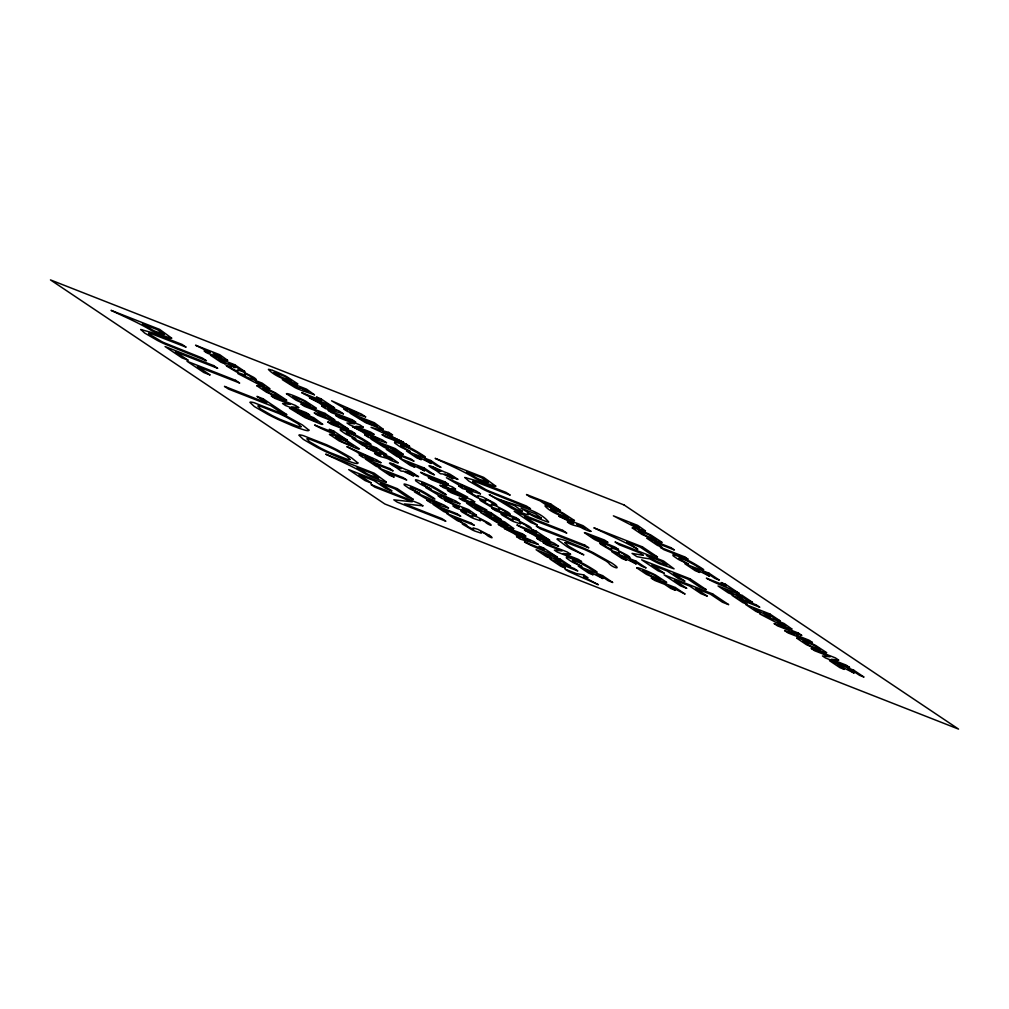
<?xml version="1.0" encoding="UTF-8"?>
<svg xmlns="http://www.w3.org/2000/svg" width="1009" height="1009" viewBox="0 0 1009 1009"><rect width="100%" height="100%" fill="white"/><g stroke="black" fill="none" stroke-linecap="round" stroke-linejoin="round"><path stroke-width="1.5" d="M574.424 520.48L563.249 513.215A15.93 1.577 25.1 0 0 556.312 509.911L553.727 508.788A14.416 1.438 25.1 0 0 550.246 507.401L548.228 506.682A15.602 1.551 25.1 0 0 544.948 505.887C549.968 512.219 562.177 516.179 570.589 519.786A15.93 1.577 25.1 0 0 574.411 520.48M272.67 370.454L273.716 370.845A14.429 1.438 25.1 0 1 277.198 372.233L279.783 373.355A15.904 1.577 25.1 0 1 286.72 376.647L297.882 383.924A15.993 1.589 25.1 0 1 294.931 383.508C286.165 379.939 273.729 375.815 268.407 369.332A15.539 1.539 25.1 0 1 272.67 370.454M266.578 387.91L265.972 387.683A9.485 0.946 25.1 0 1 262.34 386.132L261.533 385.766A8.829 0.87 25.1 0 1 258.304 384.189L237.922 373.62L262.163 383.13L269.971 388.755A8.993 0.895 25.1 0 1 266.578 387.91M415.985 489.151L412.252 487.713A8.652 0.858 25.1 0 0 410.903 487.347L410.272 487.473L412.656 489.39A16.018 1.589 25.1 0 0 414.245 490.361L419.731 493.414L410.827 489.34A21.58 2.144 25.1 0 1 408.494 487.965L404.268 485.026L404.13 484.03A14.895 1.476 25.1 0 1 406.551 484.547L410.613 485.997A15.034 1.488 25.1 0 1 418.672 489.516C420.564 489.453 446.836 505.749 428.321 495.911A17.733 1.766 25.1 0 0 426.82 494.788L419.391 490.677M435.056 467.785L444.578 472.023A8.009 0.795 25.1 0 1 446.079 472.553L447.845 473.259A7.214 0.719 25.1 0 1 450.001 474.23L458.01 479.389A6.584 0.656 25.1 0 1 456.497 478.96A7.101 0.706 25.1 0 1 455.362 478.531A6.672 0.668 25.1 0 1 453.47 477.749L444.628 474.129A21.05 2.094 25.1 0 0 450.052 476.702L453.079 478.733L446.331 475.617A19.537 1.942 25.1 0 1 442.976 473.978L440.492 473.789L436.014 470.408A17.733 1.766 25.1 0 1 430.389 467.117L428.913 465.83L429.746 465.767A7.34 0.732 25.1 0 1 431.675 466.385A7.996 0.795 25.1 0 1 433.391 467.066M489.441 535.35L477.888 529.334L473.095 527.909L473.65 529.637L468.201 526.786A12.928 1.286 25.1 0 1 467.432 526.181C466.99 524.327 460.684 521.792 462.198 523.772A17.897 1.778 25.1 0 0 462.854 524.377L472.086 529.801A8.085 0.807 25.1 0 0 474.709 531.024L481.268 533.193L480.688 531.453L485.304 533.824A13.495 1.337 25.1 0 1 486.111 534.392C487.196 536.107 494.145 539.361 491.484 536.876A22.665 2.258 25.1 0 0 489.441 535.363M433.265 467.016A7.34 0.732 25.1 0 1 434.955 467.747M393.813 464.291A7.34 0.732 25.1 0 1 395.503 465.035L405.126 469.299A8.034 0.795 25.1 0 1 406.627 469.841L408.393 470.547A7.214 0.719 25.1 0 1 410.549 471.518L418.558 476.664A6.584 0.656 25.1 0 1 417.045 476.235A7.113 0.706 25.1 0 1 415.91 475.807A6.697 0.668 25.1 0 1 414.018 475.025L405.177 471.405A21.075 2.094 25.1 0 0 410.6 473.978L413.627 476.008L406.879 472.906A19.638 1.955 25.1 0 1 403.524 471.266L401.04 471.077L396.058 467.419A17.632 1.753 25.1 0 1 390.95 464.405L389.461 463.118L390.294 463.043A7.34 0.732 25.1 0 1 392.224 463.661A7.984 0.795 25.1 0 1 393.939 464.342M415.746 489.05A8.652 0.858 25.1 0 1 419.202 490.614M636.793 567.89L646.416 574.335L662.875 581.638A15.942 1.589 25.1 0 0 666.709 582.332L655.547 575.054A15.917 1.577 25.1 0 0 648.61 571.762L646.012 570.64A14.429 1.438 25.1 0 0 642.544 569.253L640.526 568.534A15.589 1.551 25.1 0 0 637.247 567.739L636.793 567.89M286.493 393.762L296.116 400.22L312.588 407.51A15.93 1.577 25.1 0 0 316.41 408.204L305.248 400.939A15.904 1.577 25.1 0 0 298.311 397.634L295.725 396.512A14.441 1.438 25.1 0 0 292.244 395.124L291.197 394.733A15.539 1.539 25.1 0 0 286.947 393.624L286.493 393.762M256.854 385.766L266.477 392.211L283.806 399.778A15.98 1.589 25.1 0 0 286.77 400.207L275.608 392.93A15.917 1.577 25.1 0 0 268.671 389.638L266.086 388.515A14.416 1.438 25.1 0 0 262.605 387.115L261.558 386.737A15.539 1.539 25.1 0 0 257.308 385.615L256.854 385.766M329.514 434.45L339.125 440.895L356.467 448.475A15.98 1.589 25.1 0 0 359.431 448.891L348.256 441.614A15.917 1.577 25.1 0 0 341.319 438.322L338.734 437.2A14.416 1.438 25.1 0 0 335.265 435.812L333.247 435.093A15.602 1.551 25.1 0 0 329.956 434.299L329.514 434.45M796.769 638.192L806.393 644.65L822.865 651.94A15.942 1.589 25.1 0 0 826.686 652.646L815.524 645.369A15.917 1.577 25.1 0 0 808.587 642.065L806.002 640.942A14.429 1.438 25.1 0 0 802.521 639.555L800.503 638.836A15.602 1.551 25.1 0 0 797.224 638.054L796.769 638.192M632.302 527.984L641.926 534.429L659.255 541.997A15.993 1.589 25.1 0 0 662.219 542.426L651.057 535.148A15.917 1.577 25.1 0 0 644.12 531.857L641.535 530.721A14.429 1.438 25.1 0 0 638.054 529.334L636.036 528.628A15.614 1.551 25.1 0 0 632.757 527.833L632.302 527.984M308.855 430.086L308.552 430.629A30.245 3.002 25.1 0 1 304.68 430.086L299.232 428.333A33.675 3.342 25.1 0 1 292.055 425.571L278.598 419.668A30.484 3.027 25.1 0 1 267.801 414.346L254.318 406.526L249.879 402.339A30.838 3.065 25.1 0 1 254.154 402.73L277.551 411.924A30.724 3.052 25.1 0 1 288.473 417.184L302.435 424.966L308.855 430.086M357.842 462.917L357.539 463.459A30.245 3.002 25.1 0 1 353.667 462.917L348.219 461.163A33.675 3.342 25.1 0 1 341.029 458.401L327.584 452.499A30.472 3.027 25.1 0 1 316.788 447.176L303.293 439.356L298.866 435.169A30.85 3.065 25.1 0 1 303.141 435.56L326.538 444.742A30.724 3.052 25.1 0 1 337.46 450.014L351.422 457.796L357.842 462.917M140.819 329.514L144.64 333.033L157.429 340.449A20.382 2.018 25.1 0 0 163.71 343.527L206.416 360.768L202.355 358.044L163.899 342.656A11.011 1.097 25.1 0 1 161.692 341.584L148.941 333.916A17.229 1.715 25.1 0 1 148.815 333.172L149.799 333.21A10.153 1.009 25.1 0 1 150.732 333.449L186.123 347.172L182.061 344.435L151.867 332.592L140.819 329.514M464.897 477.509L468.718 481.028L481.52 488.444A20.369 2.018 25.1 0 0 487.801 491.522L530.507 508.763L526.446 506.039L487.99 490.651A11.011 1.097 25.1 0 1 485.77 489.592L473.019 481.911A17.279 1.715 25.1 0 1 472.893 481.167L473.877 481.205A10.178 1.009 25.1 0 1 474.823 481.444L510.213 495.167L506.14 492.442L475.945 480.587L464.897 477.509M643.288 555.328L632.038 553.399L636.893 556.64L640.286 557.309A109.64 10.885 25.1 0 1 642.254 557.737L649.796 558.885L655.812 562.026A14.555 1.45 25.1 0 0 660.025 564.018L674.075 568.849L663.581 561.042L615.023 541.984L619.085 544.709L640.16 552.982L643.288 555.328M377.29 426.202L377.278 426.303A7.858 0.782 25.1 0 1 376.685 426.315L366.494 422.267L358.056 417.31L373.418 423.339L377.29 426.202M466.057 512.849L466.524 513.707A12.903 1.286 25.1 0 0 467.293 514.313L472.742 517.163L472.174 515.435L476.967 516.86L488.533 522.889A22.69 2.258 25.1 0 1 490.576 524.415C493.237 526.887 486.288 523.646 485.203 521.918A13.521 1.337 25.1 0 0 484.408 521.35L479.779 518.979L480.36 520.72L473.789 518.55A8.085 0.807 25.1 0 1 471.165 517.34L461.945 511.904A17.847 1.778 25.1 0 1 461.29 511.298L460.899 510.63L466.057 512.849M604.984 545.327L605.45 546.184A12.928 1.286 25.1 0 0 606.22 546.79L611.668 549.64L611.113 547.912L615.906 549.337L627.459 555.366A22.639 2.245 25.1 0 1 629.502 556.892C632.189 559.377 625.164 556.123 624.13 554.395A13.495 1.337 25.1 0 0 623.335 553.827L618.719 551.469L619.286 553.197L612.728 551.028A8.085 0.807 25.1 0 1 610.104 549.817L600.885 544.381A17.859 1.778 25.1 0 1 600.216 543.775L599.851 543.183L604.984 545.327M316.7 421.182L316.687 421.283A7.87 0.782 25.1 0 1 316.094 421.295L305.904 417.247L297.466 412.29L312.828 418.319L316.7 421.182M507.754 525.487L507.741 525.588A7.858 0.782 25.1 0 1 507.149 525.601L496.958 521.565L488.52 516.608L503.882 522.637L507.754 525.487M163.937 334.32L155.146 331.293A8.223 0.82 25.1 0 1 152.624 330.069L142.383 323.775L157.417 329.666L163.937 334.32M231.212 367.326L231.679 368.197A12.953 1.286 25.1 0 0 232.448 368.802L237.897 371.64L237.342 369.912L242.135 371.337L253.688 377.366A22.677 2.258 25.1 0 1 255.731 378.892C258.392 381.377 251.443 378.123 250.358 376.395A13.495 1.337 25.1 0 0 249.564 375.827L244.935 373.469L245.515 375.197L238.956 373.027A8.085 0.807 25.1 0 1 236.333 371.817L227.101 366.381A17.872 1.778 25.1 0 1 226.445 365.775L226.079 365.182L231.212 367.326M378.564 478.152L369.761 475.113A8.223 0.82 25.1 0 1 367.238 473.902L357.009 467.596L372.031 473.498L378.564 478.152M485.102 501.889L485.569 502.747A12.928 1.286 25.1 0 0 486.338 503.352L491.787 506.203L491.232 504.475L496.024 505.9L507.577 511.929A22.74 2.258 25.1 0 1 509.621 513.455C512.295 515.94 505.32 512.686 504.248 510.958A13.47 1.337 25.1 0 0 503.453 510.39L498.824 508.019L499.405 509.759L492.833 507.59A8.085 0.807 25.1 0 1 490.21 506.379L480.99 500.943A17.821 1.766 25.1 0 1 480.334 500.338L479.943 499.669L485.127 501.801M506.19 516.028L506.669 516.885A12.953 1.286 25.1 0 0 507.426 517.491L512.875 520.341L512.32 518.613L517.112 520.039L528.666 526.055A22.74 2.258 25.1 0 1 530.709 527.581C533.383 530.066 526.421 526.824 525.336 525.096A13.47 1.337 25.1 0 0 524.541 524.529L519.925 522.158L520.493 523.898L513.934 521.716A8.085 0.807 25.1 0 1 511.311 520.505L502.078 515.069A17.821 1.766 25.1 0 1 501.423 514.464L501.032 513.795L506.215 515.94M471.745 492.934L472.212 493.805A12.915 1.286 25.1 0 0 472.981 494.41L478.43 497.26L477.875 495.52L482.655 496.945L494.221 502.974A22.69 2.258 25.1 0 1 496.264 504.5C498.951 506.985 491.938 503.731 490.891 502.003A13.521 1.337 25.1 0 0 490.097 501.435L485.48 499.077L486.048 500.805L479.477 498.635A8.085 0.807 25.1 0 1 476.866 497.424L467.634 491.988A17.821 1.766 25.1 0 1 466.978 491.383L466.612 490.803L471.745 492.934M488.028 482.315L479.225 479.288A8.211 0.82 25.1 0 1 476.702 478.064L466.473 471.771L481.495 477.661L488.028 482.315M791.8 628.96L791.788 629.061A8.993 0.895 25.1 0 1 788.395 628.216L787.789 627.989A9.485 0.946 25.1 0 1 784.144 626.438L783.35 626.072A8.816 0.87 25.1 0 1 780.121 624.483L759.727 613.926L783.98 623.436L791.8 628.96M645.432 530.873L645.419 530.974A8.993 0.895 25.1 0 1 642.027 530.129L641.421 529.902A9.548 0.946 25.1 0 1 638.558 528.703L636.982 527.984A8.791 0.87 25.1 0 1 633.753 526.408L613.371 515.839L637.625 525.361L645.432 530.873M400.737 445.385L403.108 447.403A15.993 1.589 25.1 0 0 404.685 448.374L410.184 451.427L401.279 447.353A21.643 2.144 25.1 0 1 398.933 445.978L394.708 443.039L394.569 442.043A14.895 1.476 25.1 0 1 396.991 442.56L401.052 444.01A15.034 1.488 25.1 0 1 409.124 447.529C410.953 447.441 437.376 463.837 418.773 453.924A17.683 1.753 25.1 0 0 417.272 452.801L409.831 448.69A8.501 0.845 25.1 0 0 406.438 447.164L402.705 445.726A8.652 0.858 25.1 0 0 401.342 445.36L400.737 445.385M346.415 432.71L348.786 434.728A15.993 1.589 25.1 0 0 350.363 435.686L355.849 438.738L346.957 434.677A21.643 2.144 25.1 0 1 344.611 433.29L340.386 430.351L340.247 429.355A14.895 1.476 25.1 0 1 342.669 429.884L346.73 431.335A15.034 1.488 25.1 0 1 354.79 434.841C356.618 434.753 383.067 451.149 364.451 441.236A17.645 1.753 25.1 0 0 362.95 440.126L355.509 436.014A8.501 0.845 25.1 0 0 352.116 434.475L348.382 433.05A8.652 0.858 25.1 0 0 347.02 432.684L346.415 432.71M572.507 560.5L574.878 562.518A16.018 1.589 25.1 0 0 576.454 563.489L581.941 566.528L573.049 562.467A21.643 2.144 25.1 0 1 570.703 561.08L566.478 558.141L566.339 557.157A14.895 1.476 25.1 0 1 568.761 557.674L572.822 559.125A15.034 1.488 25.1 0 1 580.894 562.644C582.786 562.581 609.058 578.876 590.542 569.038A17.67 1.753 25.1 0 0 589.042 567.916L581.6 563.804A8.501 0.845 25.1 0 0 578.207 562.265L574.474 560.84A8.652 0.858 25.1 0 0 573.112 560.474L572.507 560.5M299.307 388.364L290.264 383.748L299.307 388.364M421.686 483.147L424.045 485.165A16.018 1.589 25.1 0 0 425.634 486.136L431.12 489.176L422.216 485.115A21.643 2.144 25.1 0 1 419.883 483.727L415.658 480.788L415.519 479.805A14.908 1.476 25.1 0 1 417.94 480.322L421.989 481.772A15.021 1.488 25.1 0 1 430.061 485.291C431.953 485.241 458.212 501.498 439.71 491.686A17.67 1.753 25.1 0 0 438.221 490.563L430.78 486.452A8.501 0.845 25.1 0 0 427.375 484.913L423.654 483.488A8.652 0.858 25.1 0 0 422.292 483.122L421.686 483.147M679.095 558.128L681.453 560.146A16.018 1.589 25.1 0 0 683.043 561.105L688.529 564.157L679.637 560.096A21.58 2.144 25.1 0 1 677.291 558.709L673.066 555.77L672.927 554.773A14.908 1.476 25.1 0 1 675.349 555.291L679.398 556.741A15.047 1.488 25.1 0 1 687.47 560.26C689.374 560.209 715.621 576.492 697.131 566.654A17.645 1.753 25.1 0 0 695.63 565.544L688.188 561.433A8.501 0.845 25.1 0 0 684.796 559.894L681.062 558.469A8.652 0.858 25.1 0 0 679.7 558.103L679.095 558.128M387.986 447.794L378.955 443.178L387.986 447.794M541.316 518.071L541.139 518.185A6.937 0.694 25.1 0 1 540.244 518.033L530.154 513.77L521.022 508.183L535.552 513.884L541.316 518.071M590.807 535.993L591.577 536.813A11.011 1.097 25.1 0 0 592.699 537.557L615.036 547.118L618.555 549.489L597.87 541.127A10.796 1.072 25.1 0 1 594.301 539.386L584.425 532.714A11.049 1.097 25.1 0 1 585.611 532.853L604.416 540.004L607.948 542.375L590.807 535.993M314.392 394.746L304.579 391.416A7.504 0.744 25.1 0 1 303.141 391.063L297.327 388.692A7.832 0.782 25.1 0 1 294.918 387.544L282.293 379.636L306.547 389.146L314.392 394.746M403.083 454.189L393.258 450.846A7.504 0.744 25.1 0 1 391.833 450.493L386.006 448.122A7.832 0.782 25.1 0 1 383.597 446.974L370.984 439.066L395.225 448.589L403.083 454.189M414.005 474.142L408.393 471.707A10.948 1.085 25.1 0 1 408.96 471.745L414.005 474.142M453.457 476.866L448.412 474.457A11.036 1.097 25.1 0 0 447.857 474.432L453.344 476.891M522.334 511.26L521.855 511.374A7.946 0.795 25.1 0 1 520.505 511.021L519.168 510.554A10.733 1.059 25.1 0 1 516.936 509.671L499.518 499.745L514.754 505.723L522.334 511.26M565.002 542.665L568.508 546.121L580.213 552.945A48.205 4.793 25.1 0 0 583.87 554.887L571.435 549.262A42.643 4.238 25.1 0 1 566.881 546.613L557.044 539.222A30.472 3.027 25.1 0 1 558.393 538.819L560.563 539.222A32.137 3.191 25.1 0 1 565.141 540.584L584.955 548.719A30.686 3.052 25.1 0 1 593.418 552.768L611.82 563.072A39.515 3.922 25.1 0 1 613.787 564.46C622.603 570.501 611.542 567.399 608.641 562.984A35.605 3.531 25.1 0 0 605.968 560.941L592.018 553.058A22.564 2.245 25.1 0 0 583.757 549.161L567.676 542.968A21.378 2.119 25.1 0 0 565.368 542.59L565.002 542.665M528.678 514.514L527.606 514.64A14.643 1.45 25.1 0 1 525.651 514.136L521.565 512.66A15.261 1.513 25.1 0 1 512.156 508.511L489.188 494.561C505.812 504.677 536.712 506.972 548.719 522.057A14.555 1.45 25.1 0 1 546.31 521.539L536.738 517.768A11.515 1.148 25.1 0 1 534.013 516.482L527.442 513.077L528.678 514.514M550.712 509.003L556.577 512.938A8.299 0.82 25.1 0 0 558.936 514.086L567.525 517.453A8.312 0.82 25.1 0 0 568.218 517.503L562.366 513.568A8.312 0.82 25.1 0 0 559.995 512.421L551.418 509.053A8.299 0.82 25.1 0 0 550.712 509.003M643.01 570.854L648.875 574.789A8.299 0.82 25.1 0 0 651.234 575.937L659.823 579.305A8.312 0.82 25.1 0 0 660.517 579.355L654.652 575.433A8.312 0.82 25.1 0 0 652.293 574.272L643.704 570.905A8.299 0.82 25.1 0 0 643.01 570.854M274.183 372.447L280.048 376.382A8.299 0.82 25.1 0 0 282.406 377.53L290.996 380.897A8.299 0.82 25.1 0 0 291.689 380.948L285.824 377.025A8.299 0.82 25.1 0 0 283.466 375.865L274.877 372.498A8.299 0.82 25.1 0 0 274.183 372.447M802.987 641.169L808.852 645.092A8.312 0.82 25.1 0 0 811.211 646.252L819.8 649.619A8.312 0.82 25.1 0 0 820.506 649.67L814.641 645.735A8.312 0.82 25.1 0 0 812.27 644.574L803.694 641.207A8.312 0.82 25.1 0 0 802.987 641.169M227.605 360.314L227.164 360.415A8.476 0.845 25.1 0 1 224.427 359.595A8.93 0.883 25.1 0 1 222.762 358.939L221.74 358.498A7.139 0.706 25.1 0 1 219.672 357.564C214.904 354.31 208.522 355.218 204.07 350.93L210.414 352.582L195.544 345.229L219.798 354.739L227.605 360.314M263.072 388.73L268.936 392.652A8.312 0.82 25.1 0 0 271.295 393.813L279.884 397.18A8.299 0.82 25.1 0 0 280.59 397.231L274.713 393.296A8.299 0.82 25.1 0 0 272.354 392.135L263.778 388.768A8.312 0.82 25.1 0 0 263.072 388.73M292.711 396.726L298.576 400.661A8.312 0.82 25.1 0 0 300.934 401.822L309.523 405.189A8.312 0.82 25.1 0 0 310.23 405.227L304.365 401.305A8.312 0.82 25.1 0 0 302.006 400.144L293.417 396.777A8.312 0.82 25.1 0 0 292.711 396.726M335.72 437.414L341.584 441.349A8.312 0.82 25.1 0 0 343.943 442.497L352.532 445.864A8.299 0.82 25.1 0 0 353.238 445.915L347.373 441.98A8.299 0.82 25.1 0 0 345.015 440.832L336.426 437.465A8.312 0.82 25.1 0 0 335.72 437.414M638.52 530.948L644.385 534.871A8.312 0.82 25.1 0 0 646.744 536.031L655.333 539.399A8.312 0.82 25.1 0 0 656.027 539.449L650.162 535.514A8.312 0.82 25.1 0 0 647.803 534.354L639.214 530.986A8.312 0.82 25.1 0 0 638.52 530.948M398.164 462.753L397.723 462.841A8.488 0.845 25.1 0 1 394.986 462.021A8.917 0.883 25.1 0 1 393.321 461.365L392.299 460.936A7.151 0.706 25.1 0 1 390.231 460.003C385.451 456.762 379.069 457.632 374.616 453.369L380.973 455.021L366.09 447.655L390.344 457.178L398.164 462.753M590.883 531.289L590.454 531.377A8.476 0.845 25.1 0 1 587.049 530.305A8.98 0.895 25.1 0 1 586.04 529.902L585.031 529.473A7.139 0.706 25.1 0 1 582.95 528.527C578.182 525.285 571.8 526.168 567.348 521.905L573.692 523.545L558.822 516.192L583.076 525.714L590.883 531.289M476.45 515.221L476.021 515.309A8.488 0.845 25.1 0 1 473.271 514.489A8.942 0.883 25.1 0 1 471.607 513.833L470.585 513.404A7.151 0.706 25.1 0 1 468.517 512.471C463.749 509.23 457.354 510.1 452.915 505.837L459.259 507.489L444.389 500.123L468.643 509.646L476.45 515.221M395.112 465.893L396.398 466.89A10.216 1.009 25.1 0 0 399.123 468.39L401.38 468.58L395.112 465.893M308.123 391.58L300.43 387.733L308.098 391.606M396.814 451.01L389.121 447.164L396.814 451.01M434.576 468.617L435.85 469.614A10.229 1.022 25.1 0 0 438.574 471.102L440.832 471.291L434.576 468.617M584.779 528.224L576.644 524.163L584.753 528.262M392.047 459.7L383.912 455.627L392.047 459.7M470.345 512.168L462.21 508.095L470.32 512.194M221.501 357.262L213.366 353.2L221.501 357.262M322.628 424.234L322.502 424.348A13.861 1.375 25.1 0 1 321.303 424.259L304.995 417.612L289.507 408.191L313.749 417.701L322.628 424.234M383.231 429.254L383.105 429.367A13.861 1.375 25.1 0 1 381.894 429.279L365.586 422.645L350.085 413.211L374.339 422.721L383.231 429.254M386.258 481.949L386.119 482.075A15.211 1.513 25.1 0 1 384.706 481.961L370.707 476.551A14.858 1.476 25.1 0 1 366.153 474.369C353.15 466.499 339.289 460.684 325.667 454.176L374.238 473.234L386.258 481.949M513.682 528.552L513.568 528.666A13.849 1.375 25.1 0 1 512.358 528.577L500.035 523.835A12.877 1.274 25.1 0 1 496.05 521.93L480.549 512.496L504.803 522.019L513.682 528.552M171.631 338.116L171.492 338.242A15.198 1.513 25.1 0 1 170.08 338.129L156.08 332.718A14.845 1.476 25.1 0 1 151.539 330.548C138.536 322.678 124.662 316.851 111.053 310.343L159.624 329.401L171.631 338.116M495.722 486.111L495.583 486.25A15.211 1.513 25.1 0 1 494.17 486.124L480.17 480.725A14.845 1.476 25.1 0 1 475.617 478.543C462.614 470.673 448.753 464.846 435.144 458.338L483.702 477.396L495.722 486.111M301.073 426.643L300.884 426.807A22.324 2.22 25.1 0 1 298.109 426.454L280.086 419.378A22.45 2.232 25.1 0 1 272.039 415.494L260.814 409.099L257.812 405.959A22.475 2.232 25.1 0 1 260.612 406.324L278.623 413.4A22.349 2.22 25.1 0 1 286.657 417.272L297.832 423.629L301.073 426.643M350.06 459.473L349.871 459.637A22.312 2.22 25.1 0 1 347.096 459.272L329.073 452.209A22.438 2.232 25.1 0 1 321.026 448.324L309.801 441.929L306.812 438.789A22.463 2.232 25.1 0 1 309.599 439.155L327.61 446.23A22.337 2.22 25.1 0 1 335.644 450.102L346.819 456.459L350.06 459.473M666.659 565.191L666.571 565.254A7.34 0.732 25.1 0 1 665.713 565.141L655.03 560.676L646.428 555.442L661.664 561.42L666.659 565.191M263.879 385.69L255.63 381.553L263.879 385.69M785.683 625.984L777.447 621.859L785.683 625.984M639.315 527.909L631.079 523.772L639.315 527.909M422.859 505.812L404.432 503.907L442.03 518.664L445.852 521.224L397.281 502.167L393.8 499.833L412.252 501.814L374.869 487.145L371.047 484.585L419.618 503.642L422.859 505.812M298.689 407.611L291.412 406.854L306.231 412.668L309.75 415.027L285.509 405.517L282.545 403.524L290.264 404.382L274.738 398.29L271.207 395.932L295.46 405.441L298.689 407.611M363.114 427.059L355.836 426.303L370.669 432.117L374.188 434.475L349.934 424.966L346.982 422.985L354.701 423.843L339.163 417.751L335.644 415.38L359.885 424.903L363.114 427.059M570.539 554.206L563.249 553.449L578.081 559.263L581.613 561.622L557.359 552.112L554.395 550.119L562.114 550.99L546.575 544.885L543.056 542.527L567.31 552.037L570.539 554.206M838.605 660.05L831.328 659.293L846.147 665.108L849.679 667.466L825.425 657.944L822.461 655.964L830.193 656.821L814.641 650.729L811.122 648.371L835.376 657.881L838.605 660.05M455.513 488.987L451.061 488.507L467.659 497.122L443.418 487.612L439.886 485.253L455.034 491.194L443.077 485.291L446.873 485.72L431.726 479.779L428.207 477.421L452.448 486.931L455.513 488.987M474.697 501.839L470.244 501.359L486.842 509.986L462.601 500.464L459.082 498.105L474.23 504.046L462.261 498.143L466.057 498.585L450.909 492.632L447.391 490.273L471.632 499.783L474.697 501.839M583.719 574.903L576.391 573.579L565.053 569.126L568.572 571.485L598.387 584.728L583.454 576.833L587.982 577.753L583.719 574.903M388.806 432.42L371.06 427.349L403.701 442.396L382.537 432.054L392.627 434.98L388.806 432.42M365.611 416.868L347.626 411.558L343.842 409.023L347.487 410.121L331.57 400.8L361.525 414.131L365.611 416.868M343.375 413.829L325.402 408.531L321.606 405.984L325.251 407.094L318.932 402.856L309.347 397.76L339.289 411.092L343.375 413.829M386.472 442.711L368.499 437.401L364.716 434.866L368.348 435.976L362.029 431.738L352.444 426.643L382.386 439.974L386.472 442.711M380.885 462.69L362.912 457.38L359.116 454.845L362.761 455.954L356.442 451.717L346.844 446.621L376.798 459.953L380.885 462.69M480.448 493.83L462.475 488.52L458.679 485.972L462.324 487.082L446.407 477.749L476.362 491.093L480.448 493.83M459.89 503.781L441.917 498.471L438.12 495.923L441.765 497.033L425.848 487.7L455.803 501.044L459.89 503.781M448.488 508.006L430.528 502.696L426.731 500.149L430.376 501.259L414.459 491.925L444.401 505.269L448.488 508.006M558.532 546.159L540.559 540.849L536.763 538.314L540.408 539.411L534.089 535.186L524.491 530.091L554.446 543.422L558.532 546.159M538.289 544.456L520.316 539.147L516.532 536.611L520.165 537.721L513.846 533.484L504.26 528.388L534.202 541.719L538.289 544.456M357.817 413.261L350.678 411.092L346.327 408.178L357.817 413.261M335.593 410.222L328.442 408.052L324.091 405.139L335.593 410.222M378.69 439.104L371.539 436.935L367.188 434.021L378.69 439.104M373.09 459.082L365.952 456.913L361.6 454L373.09 459.082M472.653 490.223L465.515 488.053L461.163 485.14L472.653 490.223M452.108 500.174L444.956 497.992L440.605 495.078L452.108 500.174M440.706 504.399L433.567 502.23L429.216 499.304L440.706 504.399M550.75 542.552L543.599 540.383L539.247 537.469L550.75 542.552M530.507 540.849L523.356 538.68L519.004 535.766L530.507 540.849M624.155 505.004L50.45 279.897L384.845 503.996L958.55 729.103L624.155 505.004M234.706 364.728L210.465 355.218L220.883 362.206L225.335 363.946L218.423 359.33L235.147 367.68L228.702 363.354L233.798 365.346L240.546 369.874L244.985 371.615L234.706 364.728M320.849 398.744L316.41 397.004L321.53 400.434L301.729 392.652C312.172 398.744 324.091 402.011 334.622 407.964L320.849 398.744M213.618 365.599L165.06 346.541L181.91 357.829L188.178 360.289L175.389 351.725L217.692 368.323L213.618 365.599M352.267 419.782L328.013 410.272L331.532 412.631L355.786 422.153L352.267 419.782M670.884 547.647L646.63 538.138L657.414 545.352L661.854 547.105L654.601 542.237L674.416 550.006L670.884 547.647M406.236 444.099L381.982 434.589L385.514 436.947L409.755 446.457L406.236 444.099M325.087 413.438L300.833 403.915L304.352 406.286L314.316 410.184L320.521 414.358L324.974 416.099L318.756 411.937L334.824 419.958L325.087 413.438M235.614 380.33L187.043 361.272L203.894 372.561L210.162 375.02L197.386 366.456L239.675 383.054L235.614 380.33M550.75 504.033L526.496 494.524L530.015 496.882L539.966 500.792L546.184 504.954L550.637 506.695L544.419 502.532L560.487 510.567L550.75 504.033M684.594 556.842L660.34 547.319L663.872 549.678L688.113 559.2L684.594 556.842M338.431 422.38L314.19 412.87L317.709 415.229L327.66 419.139L333.878 423.301L338.33 425.054L332.112 420.879L348.181 428.913L338.431 422.38M430.717 460.495L406.463 450.985L416.881 457.972L421.333 459.713L414.422 455.084L431.146 463.446L424.701 459.12L429.784 461.113L436.544 465.641L440.996 467.394L430.717 460.495M351.914 431.423L327.673 421.901L331.192 424.259L355.445 433.782L351.914 431.423M642.43 546.865L593.872 527.808C608.553 534.896 623.6 541.265 637.814 549.249L626.778 541.858L640.236 547.13L651.272 554.534L657.54 556.993L642.43 546.865M709.062 573.238L684.821 563.716L695.239 570.703L699.691 572.456L692.779 567.827L709.504 576.177L703.059 571.863L708.141 573.856L714.902 578.384L719.341 580.125L709.062 573.238M263.235 398.845L256.967 396.386L266.754 402.944L224.465 386.346L228.526 389.07L270.828 405.668L280.616 412.24L286.897 414.699L263.235 398.845M410.537 458.843L386.283 449.333L397.067 456.547L401.519 458.3L394.254 453.432L414.056 461.201L410.537 458.843M725.521 584.261L721.069 582.521L726.19 585.952L706.376 578.17C716.831 584.261 728.75 587.541 739.282 593.481L725.521 584.261M333.727 431.083L329.287 429.342L334.395 432.773L314.594 425.003C325.037 431.083 336.956 434.362 347.474 440.302L333.727 431.083M376.395 447.819L352.141 438.297L362.559 445.297L367.011 447.037L360.112 442.409L376.824 450.758L370.379 446.445L375.474 448.437L382.222 452.965L386.674 454.706L376.395 447.819M424.158 467.974L399.917 458.464L410.348 465.452L414.787 467.192L407.888 462.563L424.612 470.913L418.155 466.599L423.25 468.592L429.998 473.12L434.438 474.861L424.158 467.974M742.296 595.499L718.042 585.989L728.46 592.977L732.912 594.717L726.013 590.088L742.725 598.438L736.28 594.124L741.375 596.117L748.123 600.645L752.575 602.398L742.296 595.499M444.843 481.835L420.589 472.313L424.108 474.671L448.362 484.194L444.843 481.835M690.219 578.889L641.648 559.831L658.095 570.854L664.351 573.314L651.978 565.015L667.075 570.943L678.666 578.699L684.934 581.159L673.344 573.402L688.012 579.153L700.006 587.2L706.275 589.66L690.219 578.889M756.245 604.858L731.992 595.335L742.775 602.562L747.215 604.303L739.963 599.447L759.777 607.216L756.245 604.858M562.732 530.356L514.161 511.298L531.011 522.586L537.28 525.046L524.491 516.482L566.793 533.08L562.732 530.356M635.834 561.067L611.593 551.545L622.011 558.532L626.463 560.285L619.564 555.656L636.275 564.006L629.83 559.692L634.926 561.685L641.674 566.213L646.126 567.953L635.834 561.067M769.88 613.989L745.626 604.467L756.056 611.454L760.496 613.207L753.597 608.578L770.321 616.928L763.863 612.614L768.959 614.607L775.719 619.135L780.159 620.876L769.88 613.989M712.619 593.897L664.048 574.84L680.482 585.863L686.751 588.323L674.39 580.036L689.488 585.952L701.066 593.708L707.334 596.18L695.756 588.411L710.424 594.175L722.419 602.209L728.687 604.668L712.619 593.897M516.04 517.68L491.787 508.17L495.305 510.529L519.559 520.039L516.04 517.68M389.638 468.567L365.397 459.045L376.168 466.272L380.62 468.012L373.355 463.156L393.157 470.926L389.638 468.567M584.791 545.137L536.22 526.08L540.294 528.804L588.852 547.862L584.791 545.137M403.222 477.661L378.98 468.151L389.751 475.365L394.191 477.118L386.939 472.25L406.741 480.019L403.222 477.661M798.296 633.034L774.042 623.512L777.561 625.883L787.373 629.73L794.424 634.447L784.611 630.6L788.13 632.958L812.384 642.481L808.865 640.11L799.115 636.288L792.065 631.571L801.814 635.393L798.296 633.034M490.866 512.673L466.612 503.163L477.043 510.15L481.482 511.891L474.583 507.262L491.307 515.612L484.862 511.298L489.945 513.291L496.705 517.819L501.145 519.559L490.866 512.673M536.019 531.075L531.566 529.321L536.687 532.752L516.873 524.983C527.329 531.062 539.247 534.341 549.779 540.294L536.019 531.075M675.374 587.553L651.12 578.043L654.652 580.402L664.603 584.312L670.821 588.474L675.261 590.227L669.043 586.052L685.111 594.087L675.374 587.553M522.41 533.811L498.156 524.302L501.675 526.66L525.929 536.17L522.41 533.811M397.256 488.659L348.685 469.601L365.132 480.612L371.4 483.071L359.027 474.785L374.125 480.713L385.703 488.47L391.971 490.929L380.393 483.172L395.061 488.924L407.056 496.958L413.324 499.417L397.256 488.659M457.254 513.871L433 504.361L443.783 511.576L448.223 513.316L440.971 508.46L460.772 516.23L457.254 513.871M543.561 547.988L539.121 546.247L544.242 549.678L524.44 541.909C534.884 547.988 546.802 551.267 557.321 557.208L543.561 547.988M853.728 670.178L829.474 660.668L839.904 667.655L844.344 669.396L837.445 664.78L854.169 673.129L847.724 668.803L852.807 670.808L859.567 675.324L864.007 677.077L853.728 670.178M470.837 522.977L446.583 513.455L457.367 520.682L461.807 522.422L454.554 517.567L474.356 525.336L470.837 522.977M560.336 559.238L536.094 549.716L546.512 556.703L550.964 558.456L544.065 553.827L560.79 562.177L554.332 557.851L559.427 559.856L566.188 564.384L570.615 566.125L560.336 559.238M602.487 575.609L578.233 566.099L588.651 573.087L593.103 574.827L586.204 570.199L602.915 578.561L596.47 574.235L601.566 576.227L608.313 580.755L612.766 582.508L602.487 575.609M574.298 568.584L550.056 559.074L560.827 566.301L565.28 568.042L558.015 563.173L577.816 570.955L574.298 568.584"/></g></svg>
